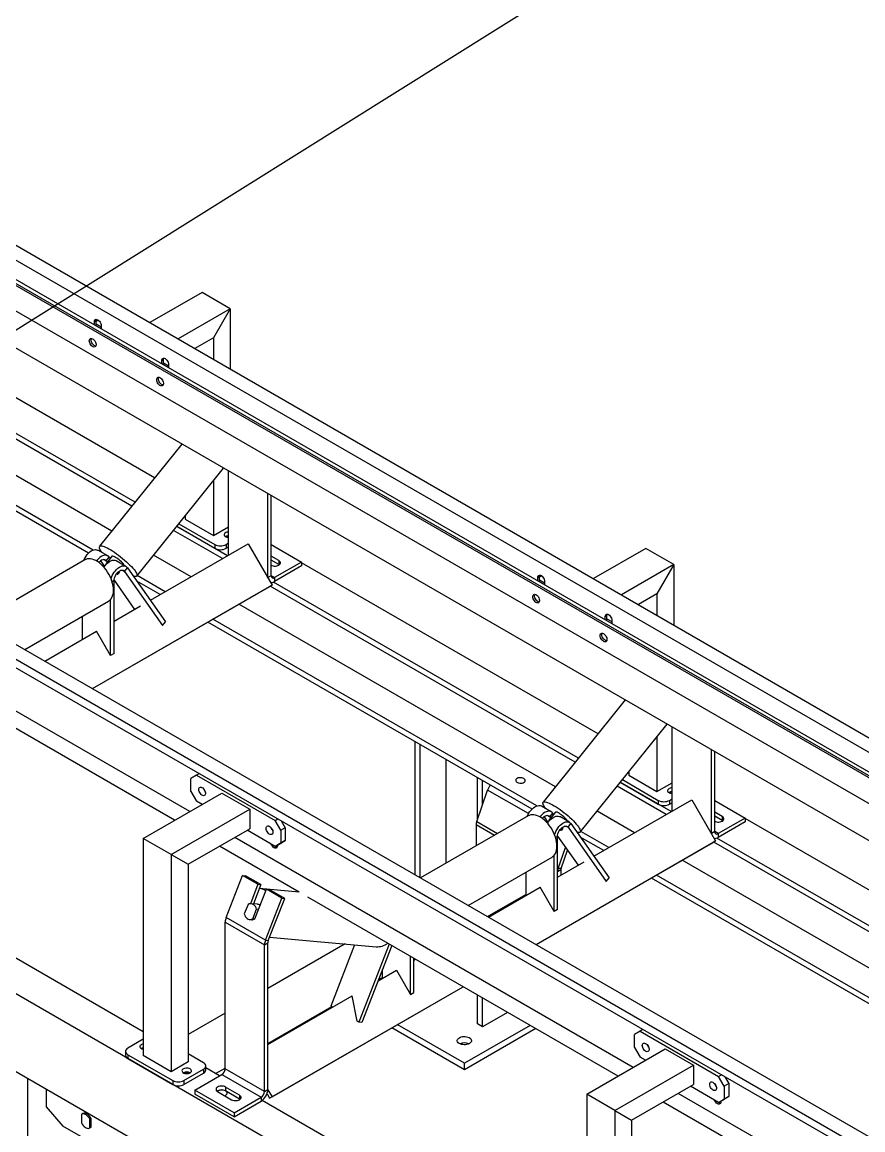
# Model space of a CAD drawing. Header units: millimetres. Extents: x 41 to 1868, y -696 to 319.
# Drawn here: x 165.9 to 218.9, y 187.5 to 257.3 of the extents above; entities that cross this region are included whole.
import ezdxf

# ---------------------------------------------------------------- set-up
doc = ezdxf.new("R2010")
doc.units = ezdxf.units.MM
doc.dimstyles.new('SLDDIMSTYLE0', dxfattribs={"dimtxt": 2.5, "dimasz": 2.116667, "dimexe": 0, "dimexo": 0.625, "dimgap": 0, "dimtad": 1, "dimdec": 0, "dimrnd": 1e-09, "dimtxsty": 'Standard', "dimsah": 1, "dimcen": 2.5, "dimazin": 3, "dimtfac": 2.116667, "dimtdec": 0, "dimtmove": 0, "dimatfit": 3, "dimfrac": 2})

msp = doc.modelspace()

# ---------------------------------------------------------------- linework, layer by layer
at = {"color": 7, "linetype": 'Continuous', "lineweight": 25}
for p, q in [((119.8755, 269.6242), (314.6834, 157.1639)), ((119.0623, 269.1547), (313.8703, 156.6945)), ((118.7441, 267.7462), (313.5521, 155.286)), ((118.8502, 267.8074), (313.6581, 155.3472)), ((313.5521, 153.6529), (118.7441, 266.1131)), ((136.5279, 257.6023), (295.9805, 165.5523)), ((136.74, 257.7248), (296.1926, 165.6748)), ((98.0966, 257.0515), (292.9045, 144.5912)), ((97.2835, 256.582), (292.0914, 144.1218)), ((97.2835, 256.0513), (292.0914, 143.5911)), ((295.9805, 161.4696), (136.5279, 253.5196)), ((177.2572, 240.2945), (173.9694, 238.3964)), ((179.025, 239.2739), (177.2572, 240.2945)), ((174.261, 228.6124), (155.5844, 239.3941)), ((179.025, 239.2739), (175.7372, 237.3759)), ((179.025, 239.2739), (177.9643, 237.4368)), ((179.025, 239.2739), (179.025, 235.4779)), ((173.0283, 227.0789), (153.8094, 238.1737)), ((170.469, 238.4576), (170.5751, 238.5188)), ((170.469, 238.2535), (170.469, 238.4576)), ((170.714, 238.5582), (170.5751, 238.478)), ((170.5751, 238.1922), (170.5751, 238.5188)), ((170.5751, 238.3147), (170.8933, 238.131)), ((170.8933, 238.2127), (170.8933, 238.0085)), ((172.8266, 226.8279), (153.611, 237.9208)), ((177.9643, 237.4368), (176.798, 236.7635)), ((177.9643, 237.4368), (177.9643, 236.0902)), ((171.5711, 225.2661), (151.6305, 236.7775)), ((174.7117, 236.0084), (174.8177, 236.0696)), ((174.7117, 235.8042), (174.7117, 236.0084)), ((174.8177, 235.743), (174.8177, 236.0696)), ((174.9186, 236.1338), (174.929, 236.1278)), ((170.0999, 223.8702), (149.6859, 235.6549)), ((170.3936, 224.068), (150.0041, 235.8387)), ((174.8177, 235.8655), (175.1359, 235.6818)), ((175.1359, 235.7635), (175.1359, 235.5593)), ((175.9765, 230.7464), (170.7979, 224.3042)), ((173.1361, 222.4246), (178.6056, 229.2287)), ((178.9189, 223.76), (178.9189, 229.0478)), ((270.0473, 135.7613), (108.827, 228.8319)), ((177.9643, 228.431), (177.9643, 224.9846)), ((181.3938, 222.3313), (181.3938, 227.6191)), ((181.6059, 222.4538), (181.6059, 227.4966)), ((176.1966, 226.2319), (176.1966, 226.0051)), ((178.8597, 223.7125), (175.6574, 225.5611)), ((175.6574, 225.5611), (178.0527, 224.1783)), ((175.7919, 225.7285), (178.0527, 224.4233)), ((176.1966, 226.0051), (177.9643, 224.9846)), ((177.9643, 224.9846), (178.9189, 225.5357)), ((178.5414, 223.5288), (175.4556, 225.3102)), ((171.3109, 223.7025), (170.6922, 224.0597)), ((173.9927, 220.9029), (180.1564, 224.4611)), ((178.0527, 224.4233), (178.0527, 224.1783)), ((178.7598, 224.4233), (178.9189, 224.5151)), ((178.7598, 224.4233), (178.7598, 224.1783)), ((178.7598, 224.1783), (178.9189, 224.2702)), ((180.1564, 224.4611), (181.6564, 221.863)), ((181.6059, 224.4131), (183.5151, 223.3109)), ((205.188, 224.1704), (201.9001, 222.2724)), ((206.9557, 223.1499), (205.188, 224.1704)), ((270.0473, 130.8621), (108.827, 223.9326)), ((169.8605, 223.4474), (163.0837, 219.5352)), ((170.856, 223.3813), (171.1023, 223.0308)), ((171.4624, 223.5315), (171.1868, 223.1887)), ((171.2171, 223.3906), (171.4008, 223.6191)), ((171.2171, 223.3906), (171.2787, 223.303)), ((171.4008, 223.6191), (171.4624, 223.5315)), ((171.5773, 223.6777), (171.4612, 223.5333)), ((172.46, 223.0392), (171.8412, 223.3964)), ((176.5609, 222.3855), (174.2001, 223.7483)), ((178.9189, 223.76), (178.9191, 223.7468)), ((182.0832, 223.4028), (181.6059, 223.6783)), ((182.0832, 223.1578), (181.6059, 223.4334)), ((182.0832, 223.4028), (182.0832, 223.1578)), ((171.2059, 223.1616), (171.1868, 223.1887)), ((171.9017, 222.62), (171.951, 222.5498)), ((172.0429, 222.6641), (171.951, 222.5498)), ((172.0429, 222.6641), (172.005, 222.7179)), ((172.3662, 222.7272), (172.5499, 222.9558)), ((172.3662, 222.7272), (174.7683, 219.3094)), ((172.5499, 222.9558), (174.952, 219.538)), ((183.5151, 223.3109), (181.8181, 222.3313)), ((183.5151, 223.066), (181.8181, 222.0863)), ((182.1141, 223.1374), (182.0832, 223.1578)), ((183.5151, 223.3109), (183.5151, 223.066)), ((202.1917, 212.4883), (183.5151, 223.2701)), ((206.9557, 223.1499), (203.6679, 221.2519)), ((206.9557, 223.1499), (205.8951, 221.3128)), ((206.9557, 223.1499), (206.9557, 219.3538)), ((176.479, 207.5971), (151.3769, 222.0882)), ((171.7064, 217.5419), (171.7064, 222.1422)), ((171.7072, 222.1701), (173.0005, 220.3301)), ((174.6163, 221.2629), (173.1412, 222.1145)), ((174.9346, 221.4466), (173.1691, 222.4658)), ((181.6059, 222.4538), (181.3938, 222.3313)), ((181.394, 222.3175), (181.3938, 222.3313)), ((200.959, 210.9548), (181.7401, 222.0496)), ((181.8181, 222.3313), (181.8181, 222.0863)), ((198.3997, 222.3335), (198.5058, 222.3948)), ((198.3997, 222.1294), (198.3997, 222.3335)), ((198.6447, 222.4341), (198.5058, 222.3539)), ((198.5058, 222.0682), (198.5058, 222.3948)), ((198.5058, 222.1906), (198.824, 222.0069)), ((198.824, 222.0886), (198.824, 221.8845)), ((170.3539, 215.3382), (181.6564, 221.863)), ((170.3539, 215.3382), (181.5064, 221.7764)), ((181.6564, 221.863), (181.5064, 221.7764)), ((200.7573, 210.7038), (181.5417, 221.7968)), ((205.8951, 221.3128), (204.7287, 220.6394)), ((205.8951, 221.3128), (205.8951, 219.9661)), ((166.0839, 217.8032), (171.3604, 220.8493)), ((171.4943, 217.4194), (171.4943, 220.9611)), ((171.7064, 219.583), (173.3741, 220.5458)), ((199.5018, 209.142), (179.5612, 220.6535)), ((169.7265, 218.4401), (169.7265, 219.9061)), ((202.6424, 219.8843), (202.7484, 219.9456)), ((202.6424, 219.6802), (202.6424, 219.8843)), ((202.7484, 219.619), (202.7484, 219.9456)), ((202.8493, 220.0097), (202.8597, 220.0038)), ((174.7683, 219.3094), (174.952, 219.538)), ((198.0306, 207.7461), (177.6166, 219.5309)), ((198.3244, 207.944), (177.9348, 219.7146)), ((202.7484, 219.7414), (203.0666, 219.5577)), ((203.0666, 219.6394), (203.0666, 219.4353)), ((167.3537, 217.0702), (170.6104, 218.9503)), ((171.4943, 217.4194), (170.6104, 218.9503)), ((175.5243, 207.0459), (155.9745, 218.3318)), ((171.7064, 217.5419), (171.4943, 217.4194)), ((203.9072, 214.6224), (198.7286, 208.1802)), ((201.0668, 206.3006), (206.5363, 213.1046)), ((206.8497, 207.636), (206.8497, 212.9237)), ((205.8951, 212.3069), (205.8951, 208.8605)), ((190.9928, 211.809), (190.6746, 211.9927)), ((190.6746, 203.6074), (190.6746, 211.9927)), ((190.9928, 203.4237), (190.9928, 211.809)), ((209.3245, 206.2072), (209.3245, 211.495)), ((192.6191, 204.3376), (192.6191, 210.8701)), ((209.5367, 206.3297), (209.5367, 211.3726)), ((204.1273, 210.1078), (204.1273, 209.881)), ((176.9037, 209.8833), (176.5501, 209.6791)), ((176.5501, 208.8626), (176.5501, 209.6791)), ((177.0806, 209.9854), (176.9037, 209.8833)), ((176.9037, 209.8833), (181.8534, 207.0259)), ((194.599, 207.1109), (194.599, 209.7271)), ((194.9172, 209.5434), (194.599, 209.7271)), ((194.9172, 208.0295), (194.9172, 209.5434)), ((206.7904, 207.5885), (203.5881, 209.4371)), ((203.5881, 209.4371), (205.9834, 208.0543)), ((203.7226, 209.6044), (205.9834, 208.2992)), ((204.1273, 209.881), (205.8951, 208.8605)), ((205.8951, 208.8605), (206.8497, 209.4116)), ((173.5449, 205.9033), (178.4947, 208.7607)), ((176.5501, 208.8626), (176.9037, 208.2502)), ((177.434, 208.875), (177.434, 208.896)), ((178.4947, 208.7607), (180.2624, 207.7402)), ((194.548, 206.9635), (195.2364, 208.9509)), ((206.4721, 207.4047), (203.3864, 209.1861)), ((177.257, 208.0462), (176.9037, 208.2502)), ((201.9234, 204.7788), (208.0871, 208.337)), ((205.9834, 208.2992), (205.9834, 208.0543)), ((206.6906, 208.2992), (206.8497, 208.3911)), ((206.6906, 208.2992), (206.6906, 208.0543)), ((206.6906, 208.0543), (206.8497, 208.1461)), ((208.0871, 208.337), (209.5871, 205.739)), ((209.5367, 208.289), (211.4458, 207.1869)), ((175.3127, 204.8828), (180.2624, 207.7402)), ((180.2624, 207.7402), (180.2624, 206.5154)), ((197.7912, 207.3234), (191.0144, 203.4112)), ((199.2416, 207.5784), (198.6229, 207.9356)), ((199.3931, 207.4075), (199.1175, 207.0647)), ((199.1479, 207.2665), (199.3316, 207.495)), ((199.1479, 207.2665), (199.2094, 207.1789)), ((199.3316, 207.495), (199.3931, 207.4075)), ((199.508, 207.5536), (199.3919, 207.4092)), ((200.3907, 206.9151), (199.772, 207.2723)), ((204.4916, 206.2614), (202.1308, 207.6243)), ((206.8497, 207.636), (206.8498, 207.6228)), ((210.014, 207.2787), (209.5367, 207.5543)), ((210.014, 207.0338), (209.5367, 207.3093)), ((210.014, 207.2787), (210.014, 207.0338)), ((181.8534, 207.0259), (182.0303, 207.128)), ((182.207, 206.4135), (181.8534, 207.0259)), ((182.4898, 206.5768), (182.207, 206.4135)), ((182.2422, 207.0056), (182.4898, 206.5768)), ((182.4898, 206.5768), (182.4898, 205.7602)), ((194.5106, 206.7594), (194.5106, 205.4295)), ((198.7867, 207.2572), (199.033, 206.9067)), ((199.1366, 207.0376), (199.1175, 207.0647)), ((199.9736, 206.54), (199.9358, 206.5939)), ((200.2969, 206.6032), (200.4806, 206.8317)), ((200.2969, 206.6032), (202.699, 203.1854)), ((200.4806, 206.8317), (202.8827, 203.4139)), ((211.4458, 207.1869), (209.7488, 206.2072)), ((211.4458, 206.9419), (209.7488, 205.9622)), ((210.0448, 207.0134), (210.014, 207.0338)), ((211.4458, 207.1869), (211.4458, 206.9419)), ((230.1225, 196.3642), (211.4458, 207.146)), ((173.5449, 205.9033), (173.5449, 192.2262)), ((175.3127, 204.8828), (173.5449, 205.9033)), ((176.3734, 204.2703), (180.2624, 206.5154)), ((204.4098, 191.473), (179.3076, 205.9642)), ((181.8534, 205.3928), (180.0856, 206.4133)), ((181.6767, 206.4258), (181.6767, 206.4468)), ((182.207, 206.4135), (182.207, 205.5969)), ((199.6372, 201.4178), (199.6372, 206.0182)), ((199.638, 206.046), (200.9312, 204.206)), ((199.8324, 206.4959), (199.8817, 206.4258)), ((199.9736, 206.54), (199.8817, 206.4258)), ((202.547, 205.1388), (201.0719, 205.9904)), ((202.8653, 205.3225), (201.0998, 206.3417)), ((209.5367, 206.3297), (209.3245, 206.2072)), ((209.3247, 206.1934), (209.3245, 206.2072)), ((228.8897, 194.8308), (209.6709, 205.9256)), ((209.7488, 206.2072), (209.7488, 205.9622)), ((173.5449, 193.7161), (153.1044, 205.5162)), ((183.3726, 202.5152), (178.3529, 205.413)), ((181.8534, 205.3928), (182.207, 205.5969)), ((182.1363, 205.5561), (181.8534, 205.3928)), ((181.9949, 205.4744), (181.9949, 205.4336)), ((182.4898, 205.7602), (182.1363, 205.5561)), ((182.207, 205.5969), (182.4898, 205.7602)), ((198.2846, 199.2142), (209.5871, 205.739)), ((198.2846, 199.2142), (209.4371, 205.6523)), ((199.6745, 204.004), (200.1362, 205.337)), ((209.5871, 205.739), (209.4371, 205.6523)), ((228.688, 194.5798), (209.4724, 205.6727)), ((175.3127, 204.8828), (175.3127, 191.2057)), ((175.3127, 204.8828), (176.3734, 204.2703)), ((194.0146, 201.6792), (199.2911, 204.7252)), ((199.425, 201.2953), (199.425, 204.837)), ((199.8642, 204.004), (200.2633, 205.1562)), ((227.4325, 193.0179), (207.4919, 204.5294)), ((176.3734, 204.2703), (176.3734, 191.818)), ((197.6573, 202.316), (197.6573, 203.782)), ((199.6372, 203.459), (201.3048, 204.4217)), ((199.8493, 203.9224), (199.6372, 203.7999)), ((199.8642, 204.004), (199.6745, 204.004)), ((199.8493, 203.9224), (199.8493, 203.5815)), ((178.7636, 200.9101), (179.7959, 203.5706)), ((180.7682, 203.0093), (179.7959, 203.5706)), ((179.7959, 203.5706), (179.9796, 203.5542)), ((180.9519, 202.9929), (179.9796, 203.5542)), ((202.699, 203.1854), (202.8827, 203.4139)), ((225.9614, 191.622), (205.5473, 203.4068)), ((226.2551, 191.8199), (205.8656, 203.5905)), ((180.7682, 203.0093), (180.2953, 201.7905)), ((180.9519, 202.9929), (180.4801, 201.7769)), ((180.57, 200.8257), (181.2985, 202.7032)), ((180.7682, 203.0093), (180.9519, 202.9929)), ((183.3581, 202.5236), (180.8565, 202.7472)), ((182.2708, 202.1419), (181.2985, 202.7032)), ((181.2985, 202.7032), (181.4822, 202.6868)), ((182.4545, 202.1255), (181.4822, 202.6868)), ((195.2844, 200.9462), (198.5411, 202.8263)), ((199.425, 201.2953), (198.5411, 202.8263)), ((180.1448, 201.7461), (179.911, 201.1434)), ((180.7357, 201.7541), (180.3376, 201.7897)), ((181.2385, 199.4814), (182.2708, 202.1419)), ((181.4222, 199.465), (182.4545, 202.1255)), ((182.2708, 202.1419), (182.4545, 202.1255)), ((203.455, 190.9219), (183.9052, 202.2077)), ((195.2363, 200.9739), (197.6471, 202.3656)), ((196.8618, 201.8568), (196.8618, 201.9123)), ((197.5132, 202.2884), (197.5613, 202.2606)), ((197.6471, 202.3656), (197.6573, 202.3717)), ((180.4413, 200.8372), (180.6752, 201.4399)), ((180.8039, 201.4284), (180.6752, 201.4399)), ((199.6372, 201.4178), (199.425, 201.2953)), ((178.7068, 200.6324), (181.1817, 199.2036)), ((178.7068, 191.3894), (178.7068, 200.6324)), ((181.2385, 199.4814), (178.7636, 200.9101)), ((180.2486, 200.7936), (180.3773, 200.7821)), ((180.4413, 200.8372), (180.57, 200.8257)), ((181.5046, 199.6773), (188.2122, 199.0776)), ((181.1817, 199.2036), (181.3938, 199.3261)), ((181.1817, 189.9607), (181.1817, 199.2036)), ((181.2385, 199.4814), (181.4222, 199.465)), ((181.3938, 190.0832), (181.3938, 199.3261)), ((186.2541, 199.2526), (181.3938, 196.4468)), ((186.858, 199.1987), (185.3607, 195.3397)), ((189.0392, 199.2439), (187.1285, 194.3192)), ((189.1945, 199.1543), (187.3122, 194.3028)), ((190.3741, 196.0703), (190.3741, 198.4733)), ((190.5862, 196.1928), (190.5862, 198.3509)), ((190.5862, 198.2895), (190.6393, 198.3202)), ((190.5862, 198.234), (190.6874, 198.2924)), ((190.6746, 198.285), (190.6746, 198.2998)), ((188.3327, 196.9331), (189.4902, 197.6013)), ((188.6063, 197.091), (188.6063, 197.6382)), ((189.4902, 197.6013), (190.3741, 196.0703)), ((188.3605, 197.0046), (188.6063, 197.1465)), ((181.5064, 189.5283), (193.6877, 196.5604)), ((181.6564, 189.6149), (193.6877, 196.5604)), ((190.3741, 196.0703), (190.5862, 196.1928)), ((181.3938, 192.9273), (186.6937, 195.9869)), ((187.0224, 194.3804), (186.6937, 195.9869)), ((194.599, 194.2128), (194.599, 196.0343)), ((194.9172, 194.0292), (194.9172, 195.8506)), ((178.7068, 194.8957), (176.3734, 193.5486)), ((181.3938, 192.9828), (185.4186, 195.3063)), ((185.4667, 195.2785), (185.3607, 195.3397)), ((196.4948, 194.9399), (194.9172, 194.0292)), ((187.1285, 194.3192), (187.0224, 194.3804)), ((187.3122, 194.3028), (187.1285, 194.3192)), ((193.7682, 191.733), (189.5468, 194.1699)), ((197.909, 194.1235), (193.7682, 191.733)), ((194.9172, 194.0292), (194.599, 194.2128)), ((193.7682, 191.3247), (189.1932, 193.9658)), ((198.2627, 193.9193), (193.7682, 191.3247)), ((204.8344, 193.7592), (204.4808, 193.5551)), ((204.4808, 192.7385), (204.4808, 193.5551)), ((205.0113, 193.8613), (204.8344, 193.7592)), ((204.8344, 193.7592), (209.7841, 190.9018)), ((173.5449, 193.2467), (172.5727, 192.6854)), ((201.4756, 189.7792), (206.4254, 192.6366)), ((204.4808, 192.7385), (204.8344, 192.1261)), ((205.3647, 192.751), (205.3647, 192.7719)), ((206.4254, 192.6366), (208.1932, 191.6161)), ((172.4262, 192.4813), (172.4262, 192.2364)), ((172.5727, 192.2772), (175.4011, 190.6444)), ((172.5727, 192.2772), (172.5727, 192.0323)), ((172.5727, 192.0323), (175.4011, 190.3995)), ((175.3127, 191.2057), (173.5449, 192.2262)), ((177.3456, 191.767), (176.3734, 192.3283)), ((205.1878, 191.9222), (204.8344, 192.1261)), ((176.3734, 191.818), (175.3127, 191.2057)), ((176.1082, 190.6444), (177.3456, 191.3588)), ((177.3456, 191.3588), (177.3456, 191.1138)), ((177.4921, 191.3179), (177.4921, 191.5629)), ((178.3532, 190.9403), (177.4921, 191.4375)), ((178.1045, 191.0839), (178.7068, 191.4317)), ((178.7065, 191.3757), (178.6564, 191.3468)), ((178.6564, 191.3468), (178.6909, 191.287)), ((181.1817, 189.9607), (178.7068, 191.3894)), ((193.7682, 191.3247), (193.7682, 191.733)), ((203.2434, 188.7587), (208.1932, 191.6161)), ((208.1932, 191.6161), (208.1932, 190.3913)), ((166.2794, 177.4969), (166.2794, 190.766)), ((175.4011, 190.6444), (175.4011, 190.3995)), ((176.1082, 190.3995), (177.3456, 191.1138)), ((176.1082, 190.6444), (176.1082, 190.3995)), ((176.7976, 190.0423), (178.4947, 191.022)), ((178.4947, 191.022), (180.9695, 189.5933)), ((209.7841, 190.9018), (209.961, 191.0039)), ((210.1377, 190.2894), (209.7841, 190.9018)), ((210.1729, 190.8816), (210.4205, 190.4527)), ((167.4285, 190.1027), (167.4285, 188.9999)), ((176.7976, 190.0423), (176.7976, 189.7974)), ((179.2725, 188.6136), (176.7976, 190.0423)), ((178.2295, 189.9913), (178.1986, 189.9709)), ((178.2295, 189.9505), (179.1134, 189.4402)), ((179.6084, 189.726), (178.7245, 190.2362)), ((178.7245, 190.2362), (178.7245, 189.9913)), ((179.6084, 189.481), (178.7245, 189.9913)), ((181.1817, 189.9607), (181.3938, 190.0832)), ((181.3937, 190.0699), (181.6564, 189.6149)), ((204.3041, 188.1462), (208.1932, 190.3913)), ((232.3405, 175.349), (207.2384, 189.8401)), ((209.7841, 189.2687), (208.0164, 190.2892)), ((209.6074, 190.3017), (209.6074, 190.3227)), ((210.4205, 190.4527), (210.1377, 190.2894)), ((210.1377, 190.2894), (210.1377, 189.4729)), ((210.4205, 190.4527), (210.4205, 189.6362)), ((179.2725, 188.3686), (176.7976, 189.7974)), ((179.2725, 188.6136), (180.9695, 189.5933)), ((179.2725, 188.3686), (180.9695, 189.3483)), ((179.6084, 189.726), (179.6084, 189.481)), ((179.6392, 189.4606), (179.6084, 189.481)), ((180.9695, 189.5933), (180.9695, 189.3483)), ((201.4756, 177.5921), (181.0352, 189.3921)), ((181.3407, 189.8152), (181.5064, 189.5283)), ((181.6564, 189.6149), (181.5064, 189.5283)), ((201.4756, 189.7792), (201.4756, 176.1021)), ((203.2434, 188.7587), (201.4756, 189.7792)), ((211.3033, 186.3911), (206.2836, 189.2889)), ((209.7841, 189.2687), (210.1377, 189.4729)), ((210.067, 189.432), (209.7841, 189.2687)), ((209.9256, 189.3504), (209.9256, 189.3095)), ((210.4205, 189.6362), (210.067, 189.432)), ((210.1377, 189.4729), (210.4205, 189.6362)), ((167.4285, 188.9999), (168.4891, 187.7752)), ((169.6558, 188.5149), (169.6558, 187.9748)), ((169.7417, 188.5656), (169.671, 188.5248)), ((179.2725, 188.6136), (179.2725, 188.3686)), ((203.2434, 188.7587), (203.2434, 175.0816)), ((203.2434, 188.7587), (204.3041, 188.1462)), ((171.4943, 186.0403), (168.4891, 187.7752)), ((170.2569, 188.2495), (170.1862, 188.2087)), ((170.1862, 187.6686), (170.1862, 188.2087)), ((170.2569, 187.7094), (170.2569, 188.2495)), ((204.3041, 188.1462), (204.3041, 175.6939)), ((170.171, 187.6587), (170.2417, 187.6995)), ((170.1862, 187.6686), (170.2569, 187.7094)), ((170.2417, 187.6995), (170.2569, 187.7094))]:
    msp.add_line(p, q, dxfattribs=at)
at = {"color": 8, "linetype": 'Continuous', "lineweight": 25}
for p, q in [((171.0877, 223.4653), (171.2171, 223.3906)), ((178.9189, 223.76), (178.9304, 223.7534)), ((172.2367, 222.802), (172.3662, 222.7272)), ((171.7064, 222.1422), (171.5842, 222.0717)), ((181.3821, 222.3381), (181.3938, 222.3313)), ((181.8181, 222.3313), (181.6059, 222.4537)), ((197.8161, 207.4617), (195.2364, 208.9509)), ((199.0184, 207.3412), (199.1479, 207.2665)), ((206.8497, 207.636), (206.8612, 207.6293)), ((195.6625, 206.0945), (194.5106, 206.7594)), ((194.548, 206.9635), (195.8579, 206.2073)), ((200.1674, 206.6779), (200.2969, 206.6032)), ((199.6372, 206.0182), (199.5149, 205.9476)), ((209.3128, 206.214), (209.3245, 206.2072)), ((209.7488, 206.2072), (209.5367, 206.3297)), ((199.6372, 204.0256), (199.6745, 204.004))]:
    msp.add_line(p, q, dxfattribs=at)
at = {"color": 7, "linetype": 'Continuous', "lineweight": 25, "flags": 128}
for points in [[(170.469, 238.4576), (170.4762, 238.5168), (170.4974, 238.5637), (170.5311, 238.595), (170.5751, 238.6085), (170.6262, 238.6035), (170.6811, 238.5801), (170.736, 238.5401), (170.7872, 238.4861), (170.8311, 238.4218), (170.8649, 238.3516), (170.886, 238.2803), (170.8933, 238.2127)], [(170.5751, 238.5188), (170.5823, 238.5781), (170.5939, 238.6088)], [(170.1508, 237.2532), (170.1575, 237.3103), (170.1771, 237.3561), (170.2083, 237.3877), (170.2493, 237.4032), (170.2974, 237.4016), (170.3496, 237.3829), (170.4027, 237.3485), (170.4533, 237.3003), (170.4982, 237.2415), (170.5346, 237.1757), (170.5602, 237.1071), (170.5734, 237.04), (170.5734, 236.9786), (170.5602, 236.9267), (170.5346, 236.8877), (170.4982, 236.864), (170.4533, 236.857), (170.4027, 236.8672), (170.3496, 236.894), (170.2974, 236.9356), (170.2493, 236.9896), (170.2083, 237.0524), (170.1771, 237.1201), (170.1575, 237.1885), (170.1508, 237.2532)], [(170.2569, 237.3145), (170.2635, 237.3715), (170.2757, 237.4044)], [(170.2569, 237.3145), (170.2635, 237.3715), (170.2757, 237.4044)], [(170.5563, 236.9184), (170.5088, 236.9284), (170.4557, 236.9552), (170.4035, 236.9969), (170.3553, 237.0508), (170.3144, 237.1136), (170.2831, 237.1813), (170.2635, 237.2497), (170.2569, 237.3145)], [(170.5563, 236.9184), (170.5088, 236.9284), (170.4557, 236.9552), (170.4035, 236.9969), (170.3553, 237.0508), (170.3144, 237.1136), (170.2831, 237.1813), (170.2635, 237.2497), (170.2569, 237.3145)], [(174.7117, 236.0084), (174.7189, 236.0676), (174.7401, 236.1145), (174.7738, 236.1457), (174.8177, 236.1593), (174.8689, 236.1542), (174.9238, 236.1309), (174.9787, 236.0908), (175.0298, 236.0368), (175.0738, 235.9725), (175.1075, 235.9023), (175.1287, 235.831), (175.1359, 235.7635)], [(174.8177, 236.0696), (174.8249, 236.1288), (174.8365, 236.1596)], [(174.3935, 234.804), (174.4001, 234.8611), (174.4197, 234.9069), (174.4509, 234.9385), (174.4919, 234.954), (174.54, 234.9524), (174.5923, 234.9337), (174.6453, 234.8992), (174.6959, 234.8511), (174.7408, 234.7922), (174.7772, 234.7265), (174.8028, 234.6579), (174.816, 234.5908), (174.816, 234.5294), (174.8028, 234.4775), (174.7772, 234.4385), (174.7408, 234.4147), (174.6959, 234.4078), (174.6453, 234.418), (174.5923, 234.4448), (174.54, 234.4864), (174.4919, 234.5403), (174.4509, 234.6031), (174.4197, 234.6709), (174.4001, 234.7392), (174.3935, 234.804)], [(174.4995, 234.8652), (174.5062, 234.9223), (174.5183, 234.9552)], [(174.4995, 234.8652), (174.5062, 234.9223), (174.5183, 234.9552)], [(174.7989, 234.4691), (174.7514, 234.4792), (174.6983, 234.506), (174.6461, 234.5477), (174.598, 234.6016), (174.557, 234.6644), (174.5258, 234.7321), (174.5062, 234.8005), (174.4995, 234.8652)], [(174.7989, 234.4691), (174.7514, 234.4792), (174.6983, 234.506), (174.6461, 234.5477), (174.598, 234.6016), (174.557, 234.6644), (174.5258, 234.7321), (174.5062, 234.8005), (174.4995, 234.8652)], [(178.9189, 225.2085), (178.8712, 225.2046), (178.8004, 225.1899), (178.7382, 225.1655), (178.6885, 225.133), (178.6543, 225.0943), (178.6379, 225.0519), (178.6403, 225.0085), (178.6613, 224.9668), (178.6996, 224.9295), (178.7527, 224.8988), (178.8175, 224.8767), (178.8897, 224.8646), (178.9189, 224.8627)], [(169.8039, 223.4148), (169.8305, 223.4777), (169.8861, 223.5871), (169.9513, 223.6913), (170.0246, 223.7879), (170.1042, 223.8744), (170.1883, 223.949), (170.2748, 224.0097), (170.3617, 224.0553), (170.447, 224.0845), (170.5287, 224.0968), (170.6047, 224.0918), (170.6733, 224.0696), (170.6922, 224.0597)], [(170.9588, 223.9058), (170.9063, 223.9767), (170.8552, 224.0547), (170.8171, 224.1246), (170.7925, 224.1856), (170.7817, 224.237), (170.7847, 224.2781), (170.8016, 224.3085), (170.8322, 224.3279), (170.8761, 224.3359), (170.9328, 224.3326), (171.0016, 224.3179), (171.0817, 224.292), (171.1722, 224.2553), (171.272, 224.2081), (171.38, 224.151), (171.4948, 224.0847), (171.6152, 224.01), (171.7397, 223.9277), (171.8669, 223.8388), (171.9952, 223.7443), (172.1232, 223.6454), (172.2494, 223.5431), (172.3723, 223.4388), (172.4904, 223.3336), (172.6024, 223.2288), (172.7069, 223.1256), (172.8028, 223.0251), (172.8888, 222.9287), (172.9641, 222.8373), (173.0276, 222.7521), (173.0276, 222.7521)], [(171.6711, 221.536), (171.6649, 221.6721), (171.6463, 221.8137), (171.6156, 221.9592), (171.5731, 222.1069), (171.5193, 222.2552), (171.4548, 222.4021), (171.3805, 222.5461), (171.2971, 222.6855), (171.2057, 222.8185), (171.1073, 222.9437), (171.003, 223.0595), (170.8942, 223.1647), (170.782, 223.258), (170.6679, 223.3382), (170.553, 223.4045), (170.4388, 223.4561), (170.3267, 223.4923), (170.2178, 223.5128), (170.1136, 223.5173), (170.0152, 223.5057), (169.9238, 223.4783), (169.8605, 223.4474)], [(171.4008, 223.6191), (171.3517, 223.6736), (171.2921, 223.7124), (171.2234, 223.7346), (171.1474, 223.7396), (171.0658, 223.7273), (170.9805, 223.6981), (170.8935, 223.6525), (170.807, 223.5918), (170.7229, 223.5172), (170.6433, 223.4307), (170.6017, 223.3782)], [(171.2171, 223.3906), (171.1756, 223.4332), (171.1233, 223.4587), (171.0625, 223.466), (170.9956, 223.4549), (170.9252, 223.4258), (170.8542, 223.3799), (170.7856, 223.319), (170.7509, 223.2813)], [(171.0718, 222.9849), (171.1004, 223.028), (171.1737, 223.1245), (171.2533, 223.2111), (171.3373, 223.2856), (171.4239, 223.3464), (171.5108, 223.3919), (171.5961, 223.4212), (171.6777, 223.4334), (171.7537, 223.4284), (171.8224, 223.4063), (171.8412, 223.3964)], [(172.3205, 223.1603), (172.2807, 223.2116), (172.2295, 223.2684), (172.1688, 223.3287), (172.1009, 223.3903), (172.028, 223.4509), (171.953, 223.5084), (171.8785, 223.5608), (171.8072, 223.606), (171.7417, 223.6424), (171.6843, 223.6689), (171.6371, 223.6843), (171.6018, 223.6882), (171.5798, 223.6804), (171.5773, 223.6777)], [(181.6059, 223.1075), (181.6495, 223.0888), (181.7202, 223.0692), (181.7966, 223.0591), (181.8749, 223.0591), (181.9513, 223.0692), (182.022, 223.0888), (182.0832, 223.117), (182.1321, 223.1524), (182.1661, 223.1932), (182.1836, 223.2373), (182.1836, 223.2825), (182.1661, 223.3267), (182.1321, 223.3674), (182.0832, 223.4028)], [(171.1868, 223.1887), (171.2126, 223.1931), (171.2329, 223.1905)], [(171.5236, 222.2442), (171.5536, 222.3452), (171.5983, 222.4572), (171.6539, 222.5666), (171.7191, 222.6708), (171.7924, 222.7673), (171.872, 222.8539), (171.9561, 222.9284), (172.0426, 222.9892), (172.1295, 223.0347), (172.2148, 223.064), (172.2964, 223.0763), (172.3725, 223.0713), (172.4411, 223.0491), (172.5007, 223.0103), (172.5499, 222.9558)], [(171.7064, 222.1422), (171.7136, 222.228), (171.7347, 222.3186), (171.769, 222.4103), (171.8151, 222.4994), (171.871, 222.5823), (171.9346, 222.6557), (172.0033, 222.7166), (172.0742, 222.7625), (172.1446, 222.7916), (172.2116, 222.8027), (172.2724, 222.7953), (172.3246, 222.7698), (172.3662, 222.7272)], [(172.3553, 223.0996), (172.3476, 223.1164), (172.3205, 223.1603)], [(173.0276, 222.7521), (173.0787, 222.6741), (173.1168, 222.6042), (173.1414, 222.5433), (173.1523, 222.4919), (173.1492, 222.4508), (173.1323, 222.4203), (173.1017, 222.401), (173.0578, 222.3929), (173.0011, 222.3963), (172.9329, 222.4108)], [(198.3997, 222.3335), (198.407, 222.3928), (198.4281, 222.4396), (198.4619, 222.4709), (198.5058, 222.4845), (198.557, 222.4794), (198.6119, 222.456), (198.6668, 222.416), (198.7179, 222.362), (198.7619, 222.2977), (198.7956, 222.2275), (198.8168, 222.1562), (198.824, 222.0886)], [(198.5058, 222.3948), (198.513, 222.454), (198.5246, 222.4847)], [(171.3604, 220.8493), (171.3805, 220.8615), (171.4548, 220.9197), (171.5193, 220.9922), (171.5731, 221.0784), (171.6156, 221.177), (171.6463, 221.2871), (171.6649, 221.4072), (171.6711, 221.536)], [(198.0815, 221.1292), (198.0882, 221.1863), (198.1078, 221.232), (198.139, 221.2637), (198.18, 221.2792), (198.2281, 221.2775), (198.2803, 221.2589), (198.3334, 221.2244), (198.384, 221.1762), (198.4289, 221.1174), (198.4653, 221.0516), (198.4909, 220.983), (198.5041, 220.9159), (198.5041, 220.8545), (198.4909, 220.8027), (198.4653, 220.7637), (198.4289, 220.7399), (198.384, 220.7329), (198.3334, 220.7431), (198.2803, 220.7699), (198.2281, 220.8116), (198.18, 220.8655), (198.139, 220.9283), (198.1078, 220.996), (198.0882, 221.0644), (198.0815, 221.1292)], [(198.1876, 221.1904), (198.1943, 221.2475), (198.2064, 221.2804)], [(198.1876, 221.1904), (198.1943, 221.2475), (198.2064, 221.2804)], [(198.487, 220.7943), (198.4395, 220.8044), (198.3864, 220.8312), (198.3342, 220.8728), (198.2861, 220.9267), (198.2451, 220.9895), (198.2138, 221.0572), (198.1943, 221.1256), (198.1876, 221.1904)], [(198.487, 220.7943), (198.4395, 220.8044), (198.3864, 220.8312), (198.3342, 220.8728), (198.2861, 220.9267), (198.2451, 220.9895), (198.2138, 221.0572), (198.1943, 221.1256), (198.1876, 221.1904)], [(202.6424, 219.8843), (202.6496, 219.9435), (202.6708, 219.9904), (202.7045, 220.0217), (202.7484, 220.0352), (202.7996, 220.0302), (202.8545, 220.0068), (202.9094, 219.9668), (202.9606, 219.9128), (203.0045, 219.8485), (203.0382, 219.7783), (203.0594, 219.707), (203.0666, 219.6394)], [(202.7484, 219.9456), (202.7557, 220.0048), (202.7672, 220.0355)], [(202.3242, 218.68), (202.3308, 218.737), (202.3504, 218.7828), (202.3817, 218.8145), (202.4226, 218.8299), (202.4708, 218.8283), (202.523, 218.8097), (202.5761, 218.7752), (202.6266, 218.727), (202.6715, 218.6682), (202.7079, 218.6024), (202.7335, 218.5338), (202.7468, 218.4667), (202.7468, 218.4053), (202.7335, 218.3535), (202.7079, 218.3144), (202.6715, 218.2907), (202.6266, 218.2837), (202.5761, 218.2939), (202.523, 218.3207), (202.4708, 218.3624), (202.4226, 218.4163), (202.3817, 218.4791), (202.3504, 218.5468), (202.3308, 218.6152), (202.3242, 218.68)], [(202.4302, 218.7412), (202.4369, 218.7983), (202.449, 218.8311)], [(202.4302, 218.7412), (202.4369, 218.7983), (202.449, 218.8311)], [(202.7296, 218.3451), (202.6821, 218.3552), (202.629, 218.3819), (202.5768, 218.4236), (202.5287, 218.4775), (202.4877, 218.5403), (202.4565, 218.608), (202.4369, 218.6764), (202.4302, 218.7412)], [(202.7296, 218.3451), (202.6821, 218.3552), (202.629, 218.3819), (202.5768, 218.4236), (202.5287, 218.4775), (202.4877, 218.5403), (202.4565, 218.608), (202.4369, 218.6764), (202.4302, 218.7412)], [(197.5158, 209.6762), (197.4564, 209.7028), (197.3874, 209.72), (197.3131, 209.7268), (197.2383, 209.7227), (197.1675, 209.708), (197.1053, 209.6836), (197.0556, 209.651), (197.0214, 209.6124), (197.005, 209.57), (197.0074, 209.5266), (197.0284, 209.4849), (197.0667, 209.4475), (197.1198, 209.4168), (197.1846, 209.3948), (197.2568, 209.3826), (197.3319, 209.3813), (197.4053, 209.3907), (197.4723, 209.4105), (197.5287, 209.4392), (197.571, 209.4751), (197.5965, 209.5159), (197.6036, 209.5591), (197.5918, 209.602), (197.5619, 209.6419), (197.5158, 209.6762)], [(177.0451, 208.9851), (177.0518, 209.0422), (177.0713, 209.088), (177.1026, 209.1196), (177.1436, 209.1351), (177.1917, 209.1335), (177.2439, 209.1148), (177.297, 209.0803), (177.3476, 209.0322), (177.3925, 208.9733), (177.4289, 208.9076), (177.4545, 208.839), (177.4677, 208.7719), (177.4677, 208.7104), (177.4545, 208.6586), (177.4289, 208.6196), (177.3925, 208.5958), (177.3476, 208.5889), (177.297, 208.5991), (177.2439, 208.6259), (177.1917, 208.6675), (177.1436, 208.7214), (177.1026, 208.7842), (177.0713, 208.8519), (177.0518, 208.9203), (177.0451, 208.9851)], [(206.8497, 209.0844), (206.8019, 209.0806), (206.7311, 209.0659), (206.6689, 209.0415), (206.6192, 209.0089), (206.5851, 208.9702), (206.5687, 208.9278), (206.571, 208.8845), (206.592, 208.8428), (206.6303, 208.8054), (206.6835, 208.7747), (206.7482, 208.7526), (206.8204, 208.7405), (206.8497, 208.7387)], [(197.7347, 207.2907), (197.7612, 207.3537), (197.8168, 207.4631), (197.882, 207.5673), (197.9553, 207.6638), (198.0349, 207.7504), (198.119, 207.8249), (198.2055, 207.8857), (198.2925, 207.9312), (198.3778, 207.9604), (198.4594, 207.9727), (198.5354, 207.9677), (198.6041, 207.9455), (198.6229, 207.9356)], [(198.8895, 207.7817), (198.837, 207.8527), (198.7859, 207.9307), (198.7478, 208.0006), (198.7232, 208.0616), (198.7124, 208.1129), (198.7154, 208.1541), (198.7324, 208.1845), (198.7629, 208.2038), (198.8068, 208.2119), (198.8635, 208.2085), (198.9323, 208.1939), (199.0124, 208.168), (199.1029, 208.1312), (199.2027, 208.0841), (199.3107, 208.027), (199.4256, 207.9607), (199.5459, 207.8859), (199.6704, 207.8036), (199.7976, 207.7147), (199.926, 207.6202), (200.054, 207.5213), (200.1801, 207.4191), (200.303, 207.3148), (200.4211, 207.2096), (200.5331, 207.1047), (200.6376, 207.0015), (200.7335, 206.9011), (200.8195, 206.8046), (200.8948, 206.7132), (200.9583, 206.6281), (200.9583, 206.6281)], [(199.6018, 205.412), (199.5956, 205.548), (199.577, 205.6896), (199.5463, 205.8351), (199.5038, 205.9829), (199.45, 206.1311), (199.3855, 206.2781), (199.3112, 206.4221), (199.2278, 206.5614), (199.1364, 206.6944), (199.038, 206.8196), (198.9337, 206.9355), (198.8249, 207.0407), (198.7127, 207.1339), (198.5986, 207.2142), (198.4837, 207.2805), (198.3696, 207.332), (198.2574, 207.3683), (198.1486, 207.3888), (198.0443, 207.3932), (197.9459, 207.3817), (197.8545, 207.3542), (197.7912, 207.3234)], [(199.3316, 207.495), (199.2824, 207.5496), (199.2228, 207.5884), (199.1541, 207.6105), (199.0781, 207.6155), (198.9965, 207.6033), (198.9112, 207.574), (198.8242, 207.5285), (198.7377, 207.4677), (198.6537, 207.3932), (198.574, 207.3066), (198.5324, 207.2541)], [(199.1479, 207.2665), (199.1063, 207.3091), (199.0541, 207.3346), (198.9932, 207.342), (198.9263, 207.3309), (198.8559, 207.3018), (198.785, 207.2559), (198.7163, 207.195), (198.6816, 207.1572)], [(199.0025, 206.8608), (199.0311, 206.9039), (199.1044, 207.0005), (199.184, 207.087), (199.2681, 207.1616), (199.3546, 207.2223), (199.4415, 207.2679), (199.5268, 207.2971), (199.6084, 207.3094), (199.6845, 207.3044), (199.7531, 207.2822), (199.772, 207.2723)], [(200.2512, 207.0363), (200.2114, 207.0876), (200.1602, 207.1444), (200.0995, 207.2047), (200.0316, 207.2662), (199.9588, 207.3269), (199.8838, 207.3844), (199.8092, 207.4367), (199.7379, 207.4819), (199.6724, 207.5184), (199.615, 207.5448), (199.5678, 207.5603), (199.5326, 207.5641), (199.5105, 207.5563), (199.508, 207.5536)], [(209.5367, 206.9835), (209.5803, 206.9648), (209.6509, 206.9451), (209.7273, 206.9351), (209.8057, 206.9351), (209.8821, 206.9451), (209.9527, 206.9648), (210.014, 206.993), (210.0628, 207.0284), (210.0968, 207.0691), (210.1143, 207.1132), (210.1143, 207.1585), (210.0968, 207.2026), (210.0628, 207.2434), (210.014, 207.2787)], [(181.2877, 206.5359), (181.2944, 206.593), (181.314, 206.6387), (181.3452, 206.6704), (181.3862, 206.6859), (181.4343, 206.6842), (181.4866, 206.6656), (181.5396, 206.6311), (181.5902, 206.5829), (181.6351, 206.5241), (181.6715, 206.4583), (181.6971, 206.3897), (181.7103, 206.3226), (181.7103, 206.2612), (181.6971, 206.2094), (181.6715, 206.1704), (181.6351, 206.1466), (181.5902, 206.1396), (181.5396, 206.1499), (181.4866, 206.1766), (181.4343, 206.2183), (181.3862, 206.2722), (181.3452, 206.335), (181.314, 206.4027), (181.2944, 206.4711), (181.2877, 206.5359)], [(199.1175, 207.0647), (199.1433, 207.0691), (199.1636, 207.0664)], [(199.4543, 206.1201), (199.4843, 206.2211), (199.529, 206.3332), (199.5846, 206.4426), (199.6498, 206.5468), (199.7231, 206.6433), (199.8027, 206.7298), (199.8868, 206.8044), (199.9733, 206.8651), (200.0602, 206.9107), (200.1455, 206.9399), (200.2272, 206.9522), (200.3032, 206.9472), (200.3718, 206.925), (200.4314, 206.8862), (200.4806, 206.8317)], [(199.6372, 206.0182), (199.6443, 206.104), (199.6655, 206.1945), (199.6997, 206.2862), (199.7458, 206.3753), (199.8018, 206.4583), (199.8653, 206.5316), (199.934, 206.5925), (200.005, 206.6384), (200.0753, 206.6675), (200.1423, 206.6786), (200.2031, 206.6713), (200.2554, 206.6458), (200.2969, 206.6032)], [(200.286, 206.9756), (200.2783, 206.9924), (200.2512, 207.0363)], [(200.9583, 206.6281), (201.0095, 206.5501), (201.0475, 206.4802), (201.0722, 206.4192), (201.083, 206.3678), (201.0799, 206.3267), (201.063, 206.2963), (201.0324, 206.2769), (200.9885, 206.2689), (200.9319, 206.2722), (200.8636, 206.2867)], [(181.9949, 205.4336), (181.9876, 205.3743), (181.9664, 205.3275), (181.9327, 205.2962), (181.8888, 205.2827), (181.8376, 205.2877), (181.7827, 205.3111), (181.7278, 205.3511), (181.6767, 205.4051), (181.6327, 205.4694), (181.599, 205.5396), (181.599, 205.5397)], [(199.2911, 204.7252), (199.3112, 204.7375), (199.3855, 204.7956), (199.45, 204.8682), (199.5038, 204.9543), (199.5463, 205.053), (199.577, 205.163), (199.5956, 205.2832), (199.6018, 205.412)], [(180.6752, 201.4399), (180.6494, 201.5266), (180.6111, 201.605), (180.5615, 201.6722), (180.5023, 201.726), (180.4358, 201.7644), (180.3642, 201.7861), (180.2901, 201.7903), (180.2161, 201.7768), (180.1448, 201.7461)], [(179.911, 201.1434), (179.9367, 201.0567), (179.9751, 200.9783), (180.0247, 200.911), (180.0838, 200.8572), (180.1504, 200.8188), (180.2219, 200.7972), (180.296, 200.793), (180.37, 200.8065), (180.4413, 200.8372)], [(194.0864, 192.978), (194.0158, 192.9448), (193.9351, 192.9205), (193.8476, 192.906), (193.7568, 192.902), (193.6665, 192.9087), (193.5803, 192.9257), (193.5018, 192.9523), (193.4343, 192.9876), (193.3804, 193.0299), (193.3424, 193.0777), (193.3218, 193.1289), (193.3195, 193.1814), (193.3355, 193.2332), (193.3693, 193.282), (193.4194, 193.3259), (193.4838, 193.3631), (193.5598, 193.392), (193.6444, 193.4115), (193.734, 193.4207), (193.825, 193.4194), (193.9137, 193.4075), (193.9965, 193.3856), (194.0699, 193.3545), (194.1309, 193.3155), (194.1771, 193.2702), (194.2065, 193.2204), (194.218, 193.1683), (194.2111, 193.1159), (194.1861, 193.0654), (194.1439, 193.0188), (194.0864, 192.978)], [(172.5727, 192.6854), (172.5105, 192.6417), (172.4643, 192.5918), (172.4358, 192.5376), (172.4262, 192.4813), (172.4358, 192.425), (172.4643, 192.3709), (172.5105, 192.321), (172.5727, 192.2772)], [(173.5449, 192.953), (173.4971, 192.9418), (173.4349, 192.9174), (173.3852, 192.8848), (173.351, 192.8462), (173.3346, 192.8038), (173.337, 192.7604), (173.358, 192.7187), (173.3963, 192.6813), (173.4494, 192.6506), (173.5142, 192.6285), (173.5449, 192.622)], [(204.9758, 192.861), (204.9825, 192.9181), (205.0021, 192.9639), (205.0333, 192.9955), (205.0743, 193.011), (205.1224, 193.0094), (205.1746, 192.9908), (205.2277, 192.9563), (205.2783, 192.9081), (205.3232, 192.8493), (205.3596, 192.7835), (205.3852, 192.7149), (205.3984, 192.6478), (205.3984, 192.5864), (205.3852, 192.5345), (205.3596, 192.4955), (205.3232, 192.4718), (205.2783, 192.4648), (205.2277, 192.475), (205.1746, 192.5018), (205.1224, 192.5435), (205.0743, 192.5974), (205.0333, 192.6602), (205.0021, 192.7279), (204.9825, 192.7963), (204.9758, 192.861)], [(176.4971, 191.3792), (176.4377, 191.4058), (176.3687, 191.423), (176.2944, 191.4298), (176.2195, 191.4257), (176.1488, 191.411), (176.0866, 191.3866), (176.0368, 191.3541), (176.0027, 191.3154), (175.9863, 191.273), (175.9887, 191.2296), (176.0096, 191.1879), (176.0479, 191.1506), (176.1011, 191.1199), (176.1658, 191.0978), (176.238, 191.0857), (176.3132, 191.0843), (176.3866, 191.0938), (176.4536, 191.1135), (176.51, 191.1422), (176.5523, 191.1781), (176.5777, 191.2189), (176.5848, 191.2622), (176.5731, 191.305), (176.5432, 191.3449), (176.4971, 191.3792)], [(177.3456, 191.3588), (177.4078, 191.4025), (177.454, 191.4524), (177.4825, 191.5066), (177.4921, 191.5629), (177.4825, 191.6192), (177.454, 191.6733), (177.4078, 191.7232), (177.3456, 191.767)], [(209.2185, 190.4118), (209.2251, 190.4689), (209.2447, 190.5147), (209.276, 190.5463), (209.3169, 190.5618), (209.365, 190.5602), (209.4173, 190.5415), (209.4703, 190.507), (209.5209, 190.4589), (209.5658, 190.4), (209.6022, 190.3343), (209.6278, 190.2657), (209.6411, 190.1986), (209.6411, 190.1372), (209.6278, 190.0853), (209.6022, 190.0463), (209.5658, 190.0226), (209.5209, 190.0156), (209.4703, 190.0258), (209.4173, 190.0526), (209.365, 190.0942), (209.3169, 190.1482), (209.276, 190.2109), (209.2447, 190.2787), (209.2251, 190.3471), (209.2185, 190.4118)], [(178.7245, 190.2362), (178.6632, 190.2644), (178.5926, 190.2841), (178.5162, 190.2941), (178.4378, 190.2941), (178.3614, 190.2841), (178.2908, 190.2644), (178.2295, 190.2362), (178.1806, 190.2008), (178.1466, 190.1601), (178.1292, 190.116), (178.1292, 190.0707), (178.1466, 190.0266), (178.1806, 189.9858), (178.2295, 189.9505)], [(178.6866, 189.6866), (178.7245, 189.7055), (178.7733, 189.7409), (178.8074, 189.7816), (178.8248, 189.8258), (178.8248, 189.871), (178.8074, 189.9151), (178.7733, 189.9559), (178.7245, 189.9913), (178.6632, 190.0195), (178.5926, 190.0391), (178.5162, 190.0492), (178.4378, 190.0492), (178.3614, 190.0391), (178.2908, 190.0195), (178.2295, 189.9913)], [(179.1134, 189.4402), (179.1747, 189.412), (179.2453, 189.3924), (179.3217, 189.3823), (179.4001, 189.3823), (179.4765, 189.3924), (179.5471, 189.412), (179.6084, 189.4402), (179.6572, 189.4756), (179.6912, 189.5164), (179.7087, 189.5605), (179.7087, 189.6057), (179.6912, 189.6498), (179.6572, 189.6906), (179.6084, 189.726)], [(209.9256, 189.3095), (209.9183, 189.2503), (209.8971, 189.2034), (209.8634, 189.1722), (209.8195, 189.1586), (209.7683, 189.1637), (209.7134, 189.187), (209.6585, 189.227), (209.6074, 189.2811), (209.5634, 189.3453), (209.5297, 189.4155), (209.5297, 189.4156)], [(170.1862, 188.2087), (170.1377, 188.2893), (170.0815, 188.3629), (170.0196, 188.4269), (169.9543, 188.479), (169.8877, 188.5174), (169.8224, 188.5407), (169.7605, 188.5482), (169.7043, 188.5394), (169.6558, 188.5149)], [(170.2569, 188.2495), (170.2084, 188.3301), (170.1522, 188.4037), (170.0903, 188.4677), (170.025, 188.5198), (169.9584, 188.5582), (169.8931, 188.5816), (169.8312, 188.589), (169.7751, 188.5803), (169.7417, 188.5656)], [(169.6558, 187.9748), (169.7043, 187.8942), (169.7605, 187.8206), (169.8224, 187.7566), (169.8877, 187.7045), (169.9543, 187.6661), (170.0196, 187.6427), (170.0815, 187.6353), (170.1377, 187.644), (170.1862, 187.6686)]]:
    msp.add_lwpolyline(points, dxfattribs=at)
at = {"color": 7, "linetype": 'Continuous', "lineweight": 25}
for centre, radius, start, end in [((178.9235, 224.5459), 0.4176, 90.620349, 118.448068), ((178.9279, 224.5767), 0.358, 91.433174, 117.44674), ((178.4063, 225.1057), 0.7685, 242.609672, 297.390328), ((178.4063, 224.8607), 0.7685, 242.609672, 297.390328), ((171.9222, 222.6894), 0.1426, 242.613293, 281.668709), ((181.6352, 222.3551), 0.3251, 255.532023, 304.221324), ((181.7353, 222.4328), 0.131, 170.785963, 309.203285), ((177.8283, 209.1923), 0.506, 198.59221, 221.402414), ((196.0274, 208.6766), 0.8372, 136.486267, 160.871399), ((206.8542, 208.4219), 0.4176, 90.620349, 118.448068), ((206.8586, 208.4526), 0.358, 91.433174, 117.44674), ((206.337, 208.9816), 0.7685, 242.609672, 297.390328), ((206.337, 208.7366), 0.7685, 242.609672, 297.390328), ((182.0709, 206.7431), 0.506, 198.59221, 221.402414), ((195.1427, 206.7493), 0.6322, 160.191474, 179.084322), ((199.8529, 206.5654), 0.1426, 242.613293, 281.668709), ((209.5659, 206.2311), 0.3251, 255.532023, 304.221324), ((209.666, 206.3087), 0.131, 170.785963, 309.203285), ((182.0007, 205.57), 0.2277, 230.520385, 263.783767), ((200.2693, 203.7898), 0.6322, 160.191474, 179.084322), ((200.1021, 203.9183), 0.2529, 160.191474, 179.084322), ((180.7334, 201.7825), 0.972, 57.295216, 82.735314), ((180.7046, 201.4282), 0.3273, 52.37321, 84.549104), ((179.4878, 200.6173), 0.7811, 157.978838, 178.891847), ((180.4043, 201.1107), 0.3297, 265.293416, 300.178868), ((181.9627, 199.1885), 0.7811, 157.978838, 178.891847), ((181.7843, 199.3186), 0.3906, 157.978838, 178.891847), ((188.2846, 200.1112), 1.0362, 265.994551, 308.85525), ((173.6046, 192.3369), 0.3759, 99.141786, 119.206746), ((173.6106, 192.3658), 0.3185, 101.892987, 118.297491), ((193.7682, 192.3054), 0.7091, 66.890176, 113.109824), ((205.759, 193.0682), 0.506, 198.59221, 221.402414), ((172.6764, 192.2613), 0.2515, 185.694799, 245.625342), ((177.2418, 191.3429), 0.2515, 294.374658, 354.305201), ((178.2462, 191.4104), 0.461, 302.605478, 357.394522), ((175.7546, 191.3268), 0.7685, 242.609672, 297.390328), ((176.285, 190.7341), 0.4529, 62.06761, 117.927013), ((176.285, 190.7783), 0.3794, 62.744567, 117.255433), ((175.7546, 191.0818), 0.7685, 242.609672, 297.390328), ((178.479, 189.5303), 0.5222, 61.964005, 122.477165), ((180.4766, 190.1228), 0.9181, 302.476304, 357.523696), ((180.7211, 189.9817), 0.461, 302.605478, 357.394522), ((210.0016, 190.619), 0.506, 198.59221, 221.402414), ((209.9314, 189.4459), 0.2277, 230.520385, 263.783767)]:
    msp.add_arc(centre, radius, start, end, dxfattribs=at)

# ---------------------------------------------------------------- leaders
at = {"color": 7, "linetype": 'Continuous', "lineweight": 0}
msp.add_leader([(153.7125, 230.5373), (201.5982, 260.5327)], dimstyle='SLDDIMSTYLE0', dxfattribs=at)

doc.saveas('drawing.dxf')
